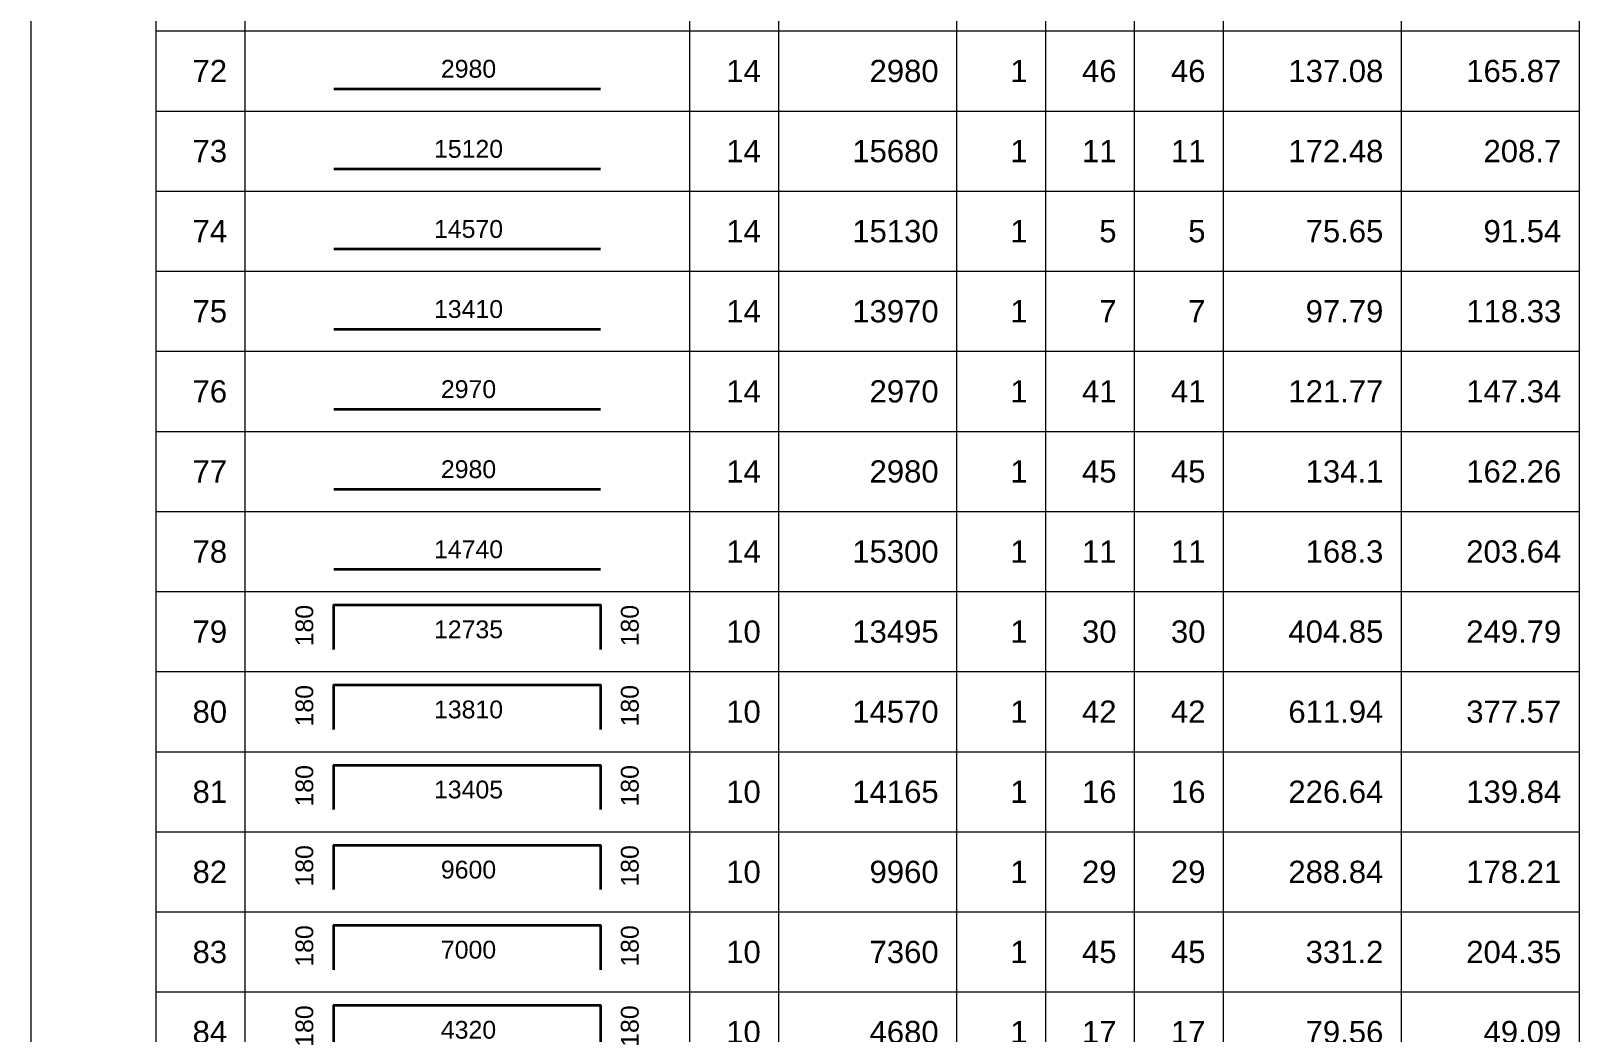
# Model space of a CAD drawing. Header units: millimetres. Extents: x -179076 to 505271, y -44005 to 99253.
# Drawn here: x -26283 to -8878, y 21245 to 32495 of the extents above; entities that cross this region are included whole.
import ezdxf
from ezdxf.enums import TextEntityAlignment as Align

# ---------------------------------------------------------------- set-up
doc = ezdxf.new("R2010")
doc.units = ezdxf.units.MM
for name, color, linetype, lineweight in [('NDC_S_REBAR', 4, 'Continuous', 35), ('NDC_S_VN TEXT', 7, 'Continuous', 20), ('NDC_Table', 3, 'Continuous', 20)]:
    doc.layers.add(name, color=color, linetype=linetype, lineweight=lineweight)
doc.styles.add('ARIAL', font='arial.ttf', dxfattribs={"width": 0.8})

# ---------------------------------------------------------------- blocks, each defined once
blk = doc.blocks.new('dang01')
at = {"layer": 'NDC_S_REBAR'}
blk.add_line((3405, -650), (6405, -650), dxfattribs=at)
at = {"layer": 'NDC_Table'}
for p, q in [((0, 0), (0, -900)), ((1405, 0), (1405, -900)), ((2405, 0), (2405, -900)), ((7405, 0), (7405, -900)), ((8405, 0), (8405, -900)), ((10405, 0), (10405, -900)), ((11405, 0), (11405, -900)), ((12405, 0), (12405, -900)), ((13405, 0), (13405, -900)), ((15405, 0), (15405, -900)), ((17405, 0), (17405, -900)), ((1405, -900), (17405, -900))]:
    blk.add_line(p, q, dxfattribs=at)
at = {"layer": 'NDC_S_VN TEXT', "style": 'ARIAL'}
for p in [(2205, -450), (8205, -450), (10205, -450), (11205, -450), (12205, -450), (13205, -450), (15205, -450), (17205, -450)]:
    blk.add_attdef('D03', text='', height=250, dxfattribs=at).set_placement(p, align=Align.MIDDLE_RIGHT)
blk.add_attdef('00000000', text='', height=200, dxfattribs=at).set_placement((4920, -425), align=Align.MIDDLE_CENTER)
blk = doc.blocks.new('dang04')
at = {"layer": 'NDC_S_REBAR'}
blk.add_lwpolyline([(3405, -650), (3405, -150), (6405, -150), (6405, -650)], dxfattribs=at)
at = {"layer": 'NDC_Table'}
for p, q in [((0, 0), (0, -900)), ((1405, 0), (1405, -900)), ((2405, 0), (2405, -900)), ((7405, 0), (7405, -900)), ((8405, 0), (8405, -900)), ((10405, 0), (10405, -900)), ((11405, 0), (11405, -900)), ((12405, 0), (12405, -900)), ((13405, 0), (13405, -900)), ((15405, 0), (15405, -900)), ((17405, 0), (17405, -900)), ((1405, -900), (17405, -900))]:
    blk.add_line(p, q, dxfattribs=at)
at = {"layer": 'NDC_S_VN TEXT', "style": 'ARIAL'}
for p in [(3073, -150), (6733, -150)]:
    blk.add_attdef('D03', text='', height=200, rotation=90, dxfattribs=at).set_placement(p, align=Align.MIDDLE_RIGHT)
for p in [(2205, -450), (8205, -450), (10205, -450), (11205, -450), (12205, -450), (13205, -450), (15205, -450), (17205, -450)]:
    blk.add_attdef('D03', text='', height=250, dxfattribs=at).set_placement(p, align=Align.MIDDLE_RIGHT)
blk.add_attdef('D03', text='', height=200, dxfattribs=at).set_placement((4920, -425), align=Align.MIDDLE_CENTER)

msp = doc.modelspace()

# ---------------------------------------------------------------- block references
at = {"layer": 'NDC_Table'}
ref = msp.add_blockref('dang01', (-26283.5, 33395.5), dxfattribs=at)
ref.add_attrib('D03', '71', dxfattribs={"layer": 'NDC_S_VN TEXT', "height": 250, "style": 'ARIAL'}).set_placement((-24078.2, 32945.5), align=Align.MIDDLE_RIGHT)
ref.add_attrib('00000000', '2970', dxfattribs={"layer": 'NDC_S_VN TEXT', "height": 200, "style": 'ARIAL'}).set_placement((-21363.9, 32970.7), align=Align.MIDDLE_CENTER)
ref.add_attrib('D03', '14', dxfattribs={"layer": 'NDC_S_VN TEXT', "height": 250, "style": 'ARIAL'}).set_placement((-18078.2, 32945.5), align=Align.MIDDLE_RIGHT)
ref.add_attrib('D03', '2970', dxfattribs={"layer": 'NDC_S_VN TEXT', "height": 250, "style": 'ARIAL'}).set_placement((-16078.2, 32945.5), align=Align.MIDDLE_RIGHT)
ref.add_attrib('D03', '1', dxfattribs={"layer": 'NDC_S_VN TEXT', "height": 250, "style": 'ARIAL'}).set_placement((-15078.2, 32945.5), align=Align.MIDDLE_RIGHT)
ref.add_attrib('D03', '42', dxfattribs={"layer": 'NDC_S_VN TEXT', "height": 250, "style": 'ARIAL'}).set_placement((-14078.2, 32945.5), align=Align.MIDDLE_RIGHT)
ref.add_attrib('D03', '42', dxfattribs={"layer": 'NDC_S_VN TEXT', "height": 250, "style": 'ARIAL'}).set_placement((-13078.2, 32945.8), align=Align.MIDDLE_RIGHT)
ref.add_attrib('D03', '124.74', dxfattribs={"layer": 'NDC_S_VN TEXT', "height": 250, "style": 'ARIAL'}).set_placement((-11078.2, 32945.5), align=Align.MIDDLE_RIGHT)
ref.add_attrib('D03', '150.94', dxfattribs={"layer": 'NDC_S_VN TEXT', "height": 250, "style": 'ARIAL'}).set_placement((-9078.2, 32945.5), align=Align.MIDDLE_RIGHT)
ref = msp.add_blockref('dang01', (-26283.5, 32495.5), dxfattribs=at)
ref.add_attrib('D03', '72', dxfattribs={"layer": 'NDC_S_VN TEXT', "height": 250, "style": 'ARIAL'}).set_placement((-24078.2, 32045.5), align=Align.MIDDLE_RIGHT)
ref.add_attrib('00000000', '2980', dxfattribs={"layer": 'NDC_S_VN TEXT', "height": 200, "style": 'ARIAL'}).set_placement((-21363.9, 32070.7), align=Align.MIDDLE_CENTER)
ref.add_attrib('D03', '14', dxfattribs={"layer": 'NDC_S_VN TEXT', "height": 250, "style": 'ARIAL'}).set_placement((-18078.2, 32045.5), align=Align.MIDDLE_RIGHT)
ref.add_attrib('D03', '2980', dxfattribs={"layer": 'NDC_S_VN TEXT', "height": 250, "style": 'ARIAL'}).set_placement((-16078.2, 32045.5), align=Align.MIDDLE_RIGHT)
ref.add_attrib('D03', '1', dxfattribs={"layer": 'NDC_S_VN TEXT', "height": 250, "style": 'ARIAL'}).set_placement((-15078.2, 32045.5), align=Align.MIDDLE_RIGHT)
ref.add_attrib('D03', '46', dxfattribs={"layer": 'NDC_S_VN TEXT', "height": 250, "style": 'ARIAL'}).set_placement((-14078.2, 32045.5), align=Align.MIDDLE_RIGHT)
ref.add_attrib('D03', '46', dxfattribs={"layer": 'NDC_S_VN TEXT', "height": 250, "style": 'ARIAL'}).set_placement((-13078.2, 32045.8), align=Align.MIDDLE_RIGHT)
ref.add_attrib('D03', '137.08', dxfattribs={"layer": 'NDC_S_VN TEXT', "height": 250, "style": 'ARIAL'}).set_placement((-11078.2, 32045.5), align=Align.MIDDLE_RIGHT)
ref.add_attrib('D03', '165.87', dxfattribs={"layer": 'NDC_S_VN TEXT', "height": 250, "style": 'ARIAL'}).set_placement((-9078.2, 32045.5), align=Align.MIDDLE_RIGHT)
ref = msp.add_blockref('dang01', (-26283.5, 31595.5), dxfattribs=at)
ref.add_attrib('D03', '73', dxfattribs={"layer": 'NDC_S_VN TEXT', "height": 250, "style": 'ARIAL'}).set_placement((-24078.2, 31145.5), align=Align.MIDDLE_RIGHT)
ref.add_attrib('00000000', '15120', dxfattribs={"layer": 'NDC_S_VN TEXT', "height": 200, "style": 'ARIAL'}).set_placement((-21363.9, 31170.7), align=Align.MIDDLE_CENTER)
ref.add_attrib('D03', '14', dxfattribs={"layer": 'NDC_S_VN TEXT', "height": 250, "style": 'ARIAL'}).set_placement((-18078.2, 31145.5), align=Align.MIDDLE_RIGHT)
ref.add_attrib('D03', '15680', dxfattribs={"layer": 'NDC_S_VN TEXT', "height": 250, "style": 'ARIAL'}).set_placement((-16078.2, 31145.5), align=Align.MIDDLE_RIGHT)
ref.add_attrib('D03', '1', dxfattribs={"layer": 'NDC_S_VN TEXT', "height": 250, "style": 'ARIAL'}).set_placement((-15078.2, 31145.5), align=Align.MIDDLE_RIGHT)
ref.add_attrib('D03', '11', dxfattribs={"layer": 'NDC_S_VN TEXT', "height": 250, "style": 'ARIAL'}).set_placement((-14078.2, 31145.5), align=Align.MIDDLE_RIGHT)
ref.add_attrib('D03', '11', dxfattribs={"layer": 'NDC_S_VN TEXT', "height": 250, "style": 'ARIAL'}).set_placement((-13078.2, 31145.8), align=Align.MIDDLE_RIGHT)
ref.add_attrib('D03', '172.48', dxfattribs={"layer": 'NDC_S_VN TEXT', "height": 250, "style": 'ARIAL'}).set_placement((-11078.2, 31145.5), align=Align.MIDDLE_RIGHT)
ref.add_attrib('D03', '208.7', dxfattribs={"layer": 'NDC_S_VN TEXT', "height": 250, "style": 'ARIAL'}).set_placement((-9078.2, 31145.5), align=Align.MIDDLE_RIGHT)
ref = msp.add_blockref('dang01', (-26283.5, 30695.5), dxfattribs=at)
ref.add_attrib('D03', '74', dxfattribs={"layer": 'NDC_S_VN TEXT', "height": 250, "style": 'ARIAL'}).set_placement((-24078.2, 30245.5), align=Align.MIDDLE_RIGHT)
ref.add_attrib('00000000', '14570', dxfattribs={"layer": 'NDC_S_VN TEXT', "height": 200, "style": 'ARIAL'}).set_placement((-21363.9, 30270.7), align=Align.MIDDLE_CENTER)
ref.add_attrib('D03', '14', dxfattribs={"layer": 'NDC_S_VN TEXT', "height": 250, "style": 'ARIAL'}).set_placement((-18078.2, 30245.5), align=Align.MIDDLE_RIGHT)
ref.add_attrib('D03', '15130', dxfattribs={"layer": 'NDC_S_VN TEXT', "height": 250, "style": 'ARIAL'}).set_placement((-16078.2, 30245.5), align=Align.MIDDLE_RIGHT)
ref.add_attrib('D03', '1', dxfattribs={"layer": 'NDC_S_VN TEXT', "height": 250, "style": 'ARIAL'}).set_placement((-15078.2, 30245.5), align=Align.MIDDLE_RIGHT)
ref.add_attrib('D03', '5', dxfattribs={"layer": 'NDC_S_VN TEXT', "height": 250, "style": 'ARIAL'}).set_placement((-14078.2, 30245.5), align=Align.MIDDLE_RIGHT)
ref.add_attrib('D03', '5', dxfattribs={"layer": 'NDC_S_VN TEXT', "height": 250, "style": 'ARIAL'}).set_placement((-13078.2, 30245.8), align=Align.MIDDLE_RIGHT)
ref.add_attrib('D03', '75.65', dxfattribs={"layer": 'NDC_S_VN TEXT', "height": 250, "style": 'ARIAL'}).set_placement((-11078.2, 30245.5), align=Align.MIDDLE_RIGHT)
ref.add_attrib('D03', '91.54', dxfattribs={"layer": 'NDC_S_VN TEXT', "height": 250, "style": 'ARIAL'}).set_placement((-9078.2, 30245.5), align=Align.MIDDLE_RIGHT)
ref = msp.add_blockref('dang01', (-26283.5, 29795.5), dxfattribs=at)
ref.add_attrib('D03', '75', dxfattribs={"layer": 'NDC_S_VN TEXT', "height": 250, "style": 'ARIAL'}).set_placement((-24078.2, 29345.5), align=Align.MIDDLE_RIGHT)
ref.add_attrib('00000000', '13410', dxfattribs={"layer": 'NDC_S_VN TEXT', "height": 200, "style": 'ARIAL'}).set_placement((-21363.9, 29370.7), align=Align.MIDDLE_CENTER)
ref.add_attrib('D03', '14', dxfattribs={"layer": 'NDC_S_VN TEXT', "height": 250, "style": 'ARIAL'}).set_placement((-18078.2, 29345.5), align=Align.MIDDLE_RIGHT)
ref.add_attrib('D03', '13970', dxfattribs={"layer": 'NDC_S_VN TEXT', "height": 250, "style": 'ARIAL'}).set_placement((-16078.2, 29345.5), align=Align.MIDDLE_RIGHT)
ref.add_attrib('D03', '1', dxfattribs={"layer": 'NDC_S_VN TEXT', "height": 250, "style": 'ARIAL'}).set_placement((-15078.2, 29345.5), align=Align.MIDDLE_RIGHT)
ref.add_attrib('D03', '7', dxfattribs={"layer": 'NDC_S_VN TEXT', "height": 250, "style": 'ARIAL'}).set_placement((-14078.2, 29345.5), align=Align.MIDDLE_RIGHT)
ref.add_attrib('D03', '7', dxfattribs={"layer": 'NDC_S_VN TEXT', "height": 250, "style": 'ARIAL'}).set_placement((-13078.2, 29345.8), align=Align.MIDDLE_RIGHT)
ref.add_attrib('D03', '97.79', dxfattribs={"layer": 'NDC_S_VN TEXT', "height": 250, "style": 'ARIAL'}).set_placement((-11078.2, 29345.5), align=Align.MIDDLE_RIGHT)
ref.add_attrib('D03', '118.33', dxfattribs={"layer": 'NDC_S_VN TEXT', "height": 250, "style": 'ARIAL'}).set_placement((-9078.2, 29345.5), align=Align.MIDDLE_RIGHT)
ref = msp.add_blockref('dang01', (-26283.5, 28895.5), dxfattribs=at)
ref.add_attrib('D03', '76', dxfattribs={"layer": 'NDC_S_VN TEXT', "height": 250, "style": 'ARIAL'}).set_placement((-24078.2, 28445.5), align=Align.MIDDLE_RIGHT)
ref.add_attrib('00000000', '2970', dxfattribs={"layer": 'NDC_S_VN TEXT', "height": 200, "style": 'ARIAL'}).set_placement((-21363.9, 28470.7), align=Align.MIDDLE_CENTER)
ref.add_attrib('D03', '14', dxfattribs={"layer": 'NDC_S_VN TEXT', "height": 250, "style": 'ARIAL'}).set_placement((-18078.2, 28445.5), align=Align.MIDDLE_RIGHT)
ref.add_attrib('D03', '2970', dxfattribs={"layer": 'NDC_S_VN TEXT', "height": 250, "style": 'ARIAL'}).set_placement((-16078.2, 28445.5), align=Align.MIDDLE_RIGHT)
ref.add_attrib('D03', '1', dxfattribs={"layer": 'NDC_S_VN TEXT', "height": 250, "style": 'ARIAL'}).set_placement((-15078.2, 28445.5), align=Align.MIDDLE_RIGHT)
ref.add_attrib('D03', '41', dxfattribs={"layer": 'NDC_S_VN TEXT', "height": 250, "style": 'ARIAL'}).set_placement((-14078.2, 28445.5), align=Align.MIDDLE_RIGHT)
ref.add_attrib('D03', '41', dxfattribs={"layer": 'NDC_S_VN TEXT', "height": 250, "style": 'ARIAL'}).set_placement((-13078.2, 28445.8), align=Align.MIDDLE_RIGHT)
ref.add_attrib('D03', '121.77', dxfattribs={"layer": 'NDC_S_VN TEXT', "height": 250, "style": 'ARIAL'}).set_placement((-11078.2, 28445.5), align=Align.MIDDLE_RIGHT)
ref.add_attrib('D03', '147.34', dxfattribs={"layer": 'NDC_S_VN TEXT', "height": 250, "style": 'ARIAL'}).set_placement((-9078.2, 28445.5), align=Align.MIDDLE_RIGHT)
ref = msp.add_blockref('dang01', (-26283.5, 27995.5), dxfattribs=at)
ref.add_attrib('D03', '77', dxfattribs={"layer": 'NDC_S_VN TEXT', "height": 250, "style": 'ARIAL'}).set_placement((-24078.2, 27545.5), align=Align.MIDDLE_RIGHT)
ref.add_attrib('00000000', '2980', dxfattribs={"layer": 'NDC_S_VN TEXT', "height": 200, "style": 'ARIAL'}).set_placement((-21363.9, 27570.7), align=Align.MIDDLE_CENTER)
ref.add_attrib('D03', '14', dxfattribs={"layer": 'NDC_S_VN TEXT', "height": 250, "style": 'ARIAL'}).set_placement((-18078.2, 27545.5), align=Align.MIDDLE_RIGHT)
ref.add_attrib('D03', '2980', dxfattribs={"layer": 'NDC_S_VN TEXT', "height": 250, "style": 'ARIAL'}).set_placement((-16078.2, 27545.5), align=Align.MIDDLE_RIGHT)
ref.add_attrib('D03', '1', dxfattribs={"layer": 'NDC_S_VN TEXT', "height": 250, "style": 'ARIAL'}).set_placement((-15078.2, 27545.5), align=Align.MIDDLE_RIGHT)
ref.add_attrib('D03', '45', dxfattribs={"layer": 'NDC_S_VN TEXT', "height": 250, "style": 'ARIAL'}).set_placement((-14078.2, 27545.5), align=Align.MIDDLE_RIGHT)
ref.add_attrib('D03', '45', dxfattribs={"layer": 'NDC_S_VN TEXT', "height": 250, "style": 'ARIAL'}).set_placement((-13078.2, 27545.8), align=Align.MIDDLE_RIGHT)
ref.add_attrib('D03', '134.1', dxfattribs={"layer": 'NDC_S_VN TEXT', "height": 250, "style": 'ARIAL'}).set_placement((-11078.2, 27545.5), align=Align.MIDDLE_RIGHT)
ref.add_attrib('D03', '162.26', dxfattribs={"layer": 'NDC_S_VN TEXT', "height": 250, "style": 'ARIAL'}).set_placement((-9078.2, 27545.5), align=Align.MIDDLE_RIGHT)
ref = msp.add_blockref('dang01', (-26283.5, 27095.5), dxfattribs=at)
ref.add_attrib('D03', '78', dxfattribs={"layer": 'NDC_S_VN TEXT', "height": 250, "style": 'ARIAL'}).set_placement((-24078.2, 26645.5), align=Align.MIDDLE_RIGHT)
ref.add_attrib('00000000', '14740', dxfattribs={"layer": 'NDC_S_VN TEXT', "height": 200, "style": 'ARIAL'}).set_placement((-21363.9, 26670.7), align=Align.MIDDLE_CENTER)
ref.add_attrib('D03', '14', dxfattribs={"layer": 'NDC_S_VN TEXT', "height": 250, "style": 'ARIAL'}).set_placement((-18078.2, 26645.5), align=Align.MIDDLE_RIGHT)
ref.add_attrib('D03', '15300', dxfattribs={"layer": 'NDC_S_VN TEXT', "height": 250, "style": 'ARIAL'}).set_placement((-16078.2, 26645.5), align=Align.MIDDLE_RIGHT)
ref.add_attrib('D03', '1', dxfattribs={"layer": 'NDC_S_VN TEXT', "height": 250, "style": 'ARIAL'}).set_placement((-15078.2, 26645.5), align=Align.MIDDLE_RIGHT)
ref.add_attrib('D03', '11', dxfattribs={"layer": 'NDC_S_VN TEXT', "height": 250, "style": 'ARIAL'}).set_placement((-14078.2, 26645.5), align=Align.MIDDLE_RIGHT)
ref.add_attrib('D03', '11', dxfattribs={"layer": 'NDC_S_VN TEXT', "height": 250, "style": 'ARIAL'}).set_placement((-13078.2, 26645.8), align=Align.MIDDLE_RIGHT)
ref.add_attrib('D03', '168.3', dxfattribs={"layer": 'NDC_S_VN TEXT', "height": 250, "style": 'ARIAL'}).set_placement((-11078.2, 26645.5), align=Align.MIDDLE_RIGHT)
ref.add_attrib('D03', '203.64', dxfattribs={"layer": 'NDC_S_VN TEXT', "height": 250, "style": 'ARIAL'}).set_placement((-9078.2, 26645.5), align=Align.MIDDLE_RIGHT)
ref = msp.add_blockref('dang04', (-26283.5, 26195.5), dxfattribs=at)
ref.add_attrib('D03', '79', dxfattribs={"layer": 'NDC_S_VN TEXT', "height": 250, "style": 'ARIAL'}).set_placement((-24078.2, 25745.5), align=Align.MIDDLE_RIGHT)
ref.add_attrib('D03', '180', dxfattribs={"layer": 'NDC_S_VN TEXT', "height": 200, "rotation": 90, "style": 'ARIAL'}).set_placement((-23210.1, 26045.5), align=Align.MIDDLE_RIGHT)
ref.add_attrib('D03', '12735', dxfattribs={"layer": 'NDC_S_VN TEXT', "height": 200, "style": 'ARIAL'}).set_placement((-21363.9, 25770.7), align=Align.MIDDLE_CENTER)
ref.add_attrib('D03', '180', dxfattribs={"layer": 'NDC_S_VN TEXT', "height": 200, "rotation": 90, "style": 'ARIAL'}).set_placement((-19551, 26045.5), align=Align.MIDDLE_RIGHT)
ref.add_attrib('D03', '10', dxfattribs={"layer": 'NDC_S_VN TEXT', "height": 250, "style": 'ARIAL'}).set_placement((-18078.2, 25745.5), align=Align.MIDDLE_RIGHT)
ref.add_attrib('D03', '13495', dxfattribs={"layer": 'NDC_S_VN TEXT', "height": 250, "style": 'ARIAL'}).set_placement((-16078.2, 25745.5), align=Align.MIDDLE_RIGHT)
ref.add_attrib('D03', '1', dxfattribs={"layer": 'NDC_S_VN TEXT', "height": 250, "style": 'ARIAL'}).set_placement((-15078.2, 25745.5), align=Align.MIDDLE_RIGHT)
ref.add_attrib('D03', '30', dxfattribs={"layer": 'NDC_S_VN TEXT', "height": 250, "style": 'ARIAL'}).set_placement((-14078.2, 25745.5), align=Align.MIDDLE_RIGHT)
ref.add_attrib('D03', '30', dxfattribs={"layer": 'NDC_S_VN TEXT', "height": 250, "style": 'ARIAL'}).set_placement((-13078.2, 25745.8), align=Align.MIDDLE_RIGHT)
ref.add_attrib('D03', '404.85', dxfattribs={"layer": 'NDC_S_VN TEXT', "height": 250, "style": 'ARIAL'}).set_placement((-11078.2, 25745.5), align=Align.MIDDLE_RIGHT)
ref.add_attrib('D03', '249.79', dxfattribs={"layer": 'NDC_S_VN TEXT', "height": 250, "style": 'ARIAL'}).set_placement((-9078.2, 25745.5), align=Align.MIDDLE_RIGHT)
ref = msp.add_blockref('dang04', (-26283.5, 25295.5), dxfattribs=at)
ref.add_attrib('D03', '80', dxfattribs={"layer": 'NDC_S_VN TEXT', "height": 250, "style": 'ARIAL'}).set_placement((-24078.2, 24845.5), align=Align.MIDDLE_RIGHT)
ref.add_attrib('D03', '180', dxfattribs={"layer": 'NDC_S_VN TEXT', "height": 200, "rotation": 90, "style": 'ARIAL'}).set_placement((-23210.1, 25145.5), align=Align.MIDDLE_RIGHT)
ref.add_attrib('D03', '13810', dxfattribs={"layer": 'NDC_S_VN TEXT', "height": 200, "style": 'ARIAL'}).set_placement((-21363.9, 24870.7), align=Align.MIDDLE_CENTER)
ref.add_attrib('D03', '180', dxfattribs={"layer": 'NDC_S_VN TEXT', "height": 200, "rotation": 90, "style": 'ARIAL'}).set_placement((-19551, 25145.5), align=Align.MIDDLE_RIGHT)
ref.add_attrib('D03', '10', dxfattribs={"layer": 'NDC_S_VN TEXT', "height": 250, "style": 'ARIAL'}).set_placement((-18078.2, 24845.5), align=Align.MIDDLE_RIGHT)
ref.add_attrib('D03', '14570', dxfattribs={"layer": 'NDC_S_VN TEXT', "height": 250, "style": 'ARIAL'}).set_placement((-16078.2, 24845.5), align=Align.MIDDLE_RIGHT)
ref.add_attrib('D03', '1', dxfattribs={"layer": 'NDC_S_VN TEXT', "height": 250, "style": 'ARIAL'}).set_placement((-15078.2, 24845.5), align=Align.MIDDLE_RIGHT)
ref.add_attrib('D03', '42', dxfattribs={"layer": 'NDC_S_VN TEXT', "height": 250, "style": 'ARIAL'}).set_placement((-14078.2, 24845.5), align=Align.MIDDLE_RIGHT)
ref.add_attrib('D03', '42', dxfattribs={"layer": 'NDC_S_VN TEXT', "height": 250, "style": 'ARIAL'}).set_placement((-13078.2, 24845.8), align=Align.MIDDLE_RIGHT)
ref.add_attrib('D03', '611.94', dxfattribs={"layer": 'NDC_S_VN TEXT', "height": 250, "style": 'ARIAL'}).set_placement((-11078.2, 24845.5), align=Align.MIDDLE_RIGHT)
ref.add_attrib('D03', '377.57', dxfattribs={"layer": 'NDC_S_VN TEXT', "height": 250, "style": 'ARIAL'}).set_placement((-9078.2, 24845.5), align=Align.MIDDLE_RIGHT)
ref = msp.add_blockref('dang04', (-26283.5, 24395.5), dxfattribs=at)
ref.add_attrib('D03', '81', dxfattribs={"layer": 'NDC_S_VN TEXT', "height": 250, "style": 'ARIAL'}).set_placement((-24078.2, 23945.5), align=Align.MIDDLE_RIGHT)
ref.add_attrib('D03', '180', dxfattribs={"layer": 'NDC_S_VN TEXT', "height": 200, "rotation": 90, "style": 'ARIAL'}).set_placement((-23210.1, 24245.5), align=Align.MIDDLE_RIGHT)
ref.add_attrib('D03', '13405', dxfattribs={"layer": 'NDC_S_VN TEXT', "height": 200, "style": 'ARIAL'}).set_placement((-21363.9, 23970.7), align=Align.MIDDLE_CENTER)
ref.add_attrib('D03', '180', dxfattribs={"layer": 'NDC_S_VN TEXT', "height": 200, "rotation": 90, "style": 'ARIAL'}).set_placement((-19551, 24245.5), align=Align.MIDDLE_RIGHT)
ref.add_attrib('D03', '10', dxfattribs={"layer": 'NDC_S_VN TEXT', "height": 250, "style": 'ARIAL'}).set_placement((-18078.2, 23945.5), align=Align.MIDDLE_RIGHT)
ref.add_attrib('D03', '14165', dxfattribs={"layer": 'NDC_S_VN TEXT', "height": 250, "style": 'ARIAL'}).set_placement((-16078.2, 23945.5), align=Align.MIDDLE_RIGHT)
ref.add_attrib('D03', '1', dxfattribs={"layer": 'NDC_S_VN TEXT', "height": 250, "style": 'ARIAL'}).set_placement((-15078.2, 23945.5), align=Align.MIDDLE_RIGHT)
ref.add_attrib('D03', '16', dxfattribs={"layer": 'NDC_S_VN TEXT', "height": 250, "style": 'ARIAL'}).set_placement((-14078.2, 23945.5), align=Align.MIDDLE_RIGHT)
ref.add_attrib('D03', '16', dxfattribs={"layer": 'NDC_S_VN TEXT', "height": 250, "style": 'ARIAL'}).set_placement((-13078.2, 23945.8), align=Align.MIDDLE_RIGHT)
ref.add_attrib('D03', '226.64', dxfattribs={"layer": 'NDC_S_VN TEXT', "height": 250, "style": 'ARIAL'}).set_placement((-11078.2, 23945.5), align=Align.MIDDLE_RIGHT)
ref.add_attrib('D03', '139.84', dxfattribs={"layer": 'NDC_S_VN TEXT', "height": 250, "style": 'ARIAL'}).set_placement((-9078.2, 23945.5), align=Align.MIDDLE_RIGHT)
ref = msp.add_blockref('dang04', (-26283.5, 23495.5), dxfattribs=at)
ref.add_attrib('D03', '82', dxfattribs={"layer": 'NDC_S_VN TEXT', "height": 250, "style": 'ARIAL'}).set_placement((-24078.2, 23045.5), align=Align.MIDDLE_RIGHT)
ref.add_attrib('D03', '180', dxfattribs={"layer": 'NDC_S_VN TEXT', "height": 200, "rotation": 90, "style": 'ARIAL'}).set_placement((-23210.1, 23345.5), align=Align.MIDDLE_RIGHT)
ref.add_attrib('D03', '9600', dxfattribs={"layer": 'NDC_S_VN TEXT', "height": 200, "style": 'ARIAL'}).set_placement((-21363.9, 23070.7), align=Align.MIDDLE_CENTER)
ref.add_attrib('D03', '180', dxfattribs={"layer": 'NDC_S_VN TEXT', "height": 200, "rotation": 90, "style": 'ARIAL'}).set_placement((-19551, 23345.5), align=Align.MIDDLE_RIGHT)
ref.add_attrib('D03', '10', dxfattribs={"layer": 'NDC_S_VN TEXT', "height": 250, "style": 'ARIAL'}).set_placement((-18078.2, 23045.5), align=Align.MIDDLE_RIGHT)
ref.add_attrib('D03', '9960', dxfattribs={"layer": 'NDC_S_VN TEXT', "height": 250, "style": 'ARIAL'}).set_placement((-16078.2, 23045.5), align=Align.MIDDLE_RIGHT)
ref.add_attrib('D03', '1', dxfattribs={"layer": 'NDC_S_VN TEXT', "height": 250, "style": 'ARIAL'}).set_placement((-15078.2, 23045.5), align=Align.MIDDLE_RIGHT)
ref.add_attrib('D03', '29', dxfattribs={"layer": 'NDC_S_VN TEXT', "height": 250, "style": 'ARIAL'}).set_placement((-14078.2, 23045.5), align=Align.MIDDLE_RIGHT)
ref.add_attrib('D03', '29', dxfattribs={"layer": 'NDC_S_VN TEXT', "height": 250, "style": 'ARIAL'}).set_placement((-13078.2, 23045.8), align=Align.MIDDLE_RIGHT)
ref.add_attrib('D03', '288.84', dxfattribs={"layer": 'NDC_S_VN TEXT', "height": 250, "style": 'ARIAL'}).set_placement((-11078.2, 23045.5), align=Align.MIDDLE_RIGHT)
ref.add_attrib('D03', '178.21', dxfattribs={"layer": 'NDC_S_VN TEXT', "height": 250, "style": 'ARIAL'}).set_placement((-9078.2, 23045.5), align=Align.MIDDLE_RIGHT)
ref = msp.add_blockref('dang04', (-26283.5, 22595.5), dxfattribs=at)
ref.add_attrib('D03', '83', dxfattribs={"layer": 'NDC_S_VN TEXT', "height": 250, "style": 'ARIAL'}).set_placement((-24078.2, 22145.5), align=Align.MIDDLE_RIGHT)
ref.add_attrib('D03', '180', dxfattribs={"layer": 'NDC_S_VN TEXT', "height": 200, "rotation": 90, "style": 'ARIAL'}).set_placement((-23210.1, 22445.5), align=Align.MIDDLE_RIGHT)
ref.add_attrib('D03', '7000', dxfattribs={"layer": 'NDC_S_VN TEXT', "height": 200, "style": 'ARIAL'}).set_placement((-21363.9, 22170.7), align=Align.MIDDLE_CENTER)
ref.add_attrib('D03', '180', dxfattribs={"layer": 'NDC_S_VN TEXT', "height": 200, "rotation": 90, "style": 'ARIAL'}).set_placement((-19551, 22445.5), align=Align.MIDDLE_RIGHT)
ref.add_attrib('D03', '10', dxfattribs={"layer": 'NDC_S_VN TEXT', "height": 250, "style": 'ARIAL'}).set_placement((-18078.2, 22145.5), align=Align.MIDDLE_RIGHT)
ref.add_attrib('D03', '7360', dxfattribs={"layer": 'NDC_S_VN TEXT', "height": 250, "style": 'ARIAL'}).set_placement((-16078.2, 22145.5), align=Align.MIDDLE_RIGHT)
ref.add_attrib('D03', '1', dxfattribs={"layer": 'NDC_S_VN TEXT', "height": 250, "style": 'ARIAL'}).set_placement((-15078.2, 22145.5), align=Align.MIDDLE_RIGHT)
ref.add_attrib('D03', '45', dxfattribs={"layer": 'NDC_S_VN TEXT', "height": 250, "style": 'ARIAL'}).set_placement((-14078.2, 22145.5), align=Align.MIDDLE_RIGHT)
ref.add_attrib('D03', '45', dxfattribs={"layer": 'NDC_S_VN TEXT', "height": 250, "style": 'ARIAL'}).set_placement((-13078.2, 22145.8), align=Align.MIDDLE_RIGHT)
ref.add_attrib('D03', '331.2', dxfattribs={"layer": 'NDC_S_VN TEXT', "height": 250, "style": 'ARIAL'}).set_placement((-11078.2, 22145.5), align=Align.MIDDLE_RIGHT)
ref.add_attrib('D03', '204.35', dxfattribs={"layer": 'NDC_S_VN TEXT', "height": 250, "style": 'ARIAL'}).set_placement((-9078.2, 22145.5), align=Align.MIDDLE_RIGHT)
ref = msp.add_blockref('dang04', (-26283.5, 21695.5), dxfattribs=at)
ref.add_attrib('D03', '84', dxfattribs={"layer": 'NDC_S_VN TEXT', "height": 250, "style": 'ARIAL'}).set_placement((-24078.2, 21245.5), align=Align.MIDDLE_RIGHT)
ref.add_attrib('D03', '180', dxfattribs={"layer": 'NDC_S_VN TEXT', "height": 200, "rotation": 90, "style": 'ARIAL'}).set_placement((-23210.1, 21545.5), align=Align.MIDDLE_RIGHT)
ref.add_attrib('D03', '4320', dxfattribs={"layer": 'NDC_S_VN TEXT', "height": 200, "style": 'ARIAL'}).set_placement((-21363.9, 21270.7), align=Align.MIDDLE_CENTER)
ref.add_attrib('D03', '180', dxfattribs={"layer": 'NDC_S_VN TEXT', "height": 200, "rotation": 90, "style": 'ARIAL'}).set_placement((-19551, 21545.5), align=Align.MIDDLE_RIGHT)
ref.add_attrib('D03', '10', dxfattribs={"layer": 'NDC_S_VN TEXT', "height": 250, "style": 'ARIAL'}).set_placement((-18078.2, 21245.5), align=Align.MIDDLE_RIGHT)
ref.add_attrib('D03', '4680', dxfattribs={"layer": 'NDC_S_VN TEXT', "height": 250, "style": 'ARIAL'}).set_placement((-16078.2, 21245.5), align=Align.MIDDLE_RIGHT)
ref.add_attrib('D03', '1', dxfattribs={"layer": 'NDC_S_VN TEXT', "height": 250, "style": 'ARIAL'}).set_placement((-15078.2, 21245.5), align=Align.MIDDLE_RIGHT)
ref.add_attrib('D03', '17', dxfattribs={"layer": 'NDC_S_VN TEXT', "height": 250, "style": 'ARIAL'}).set_placement((-14078.2, 21245.5), align=Align.MIDDLE_RIGHT)
ref.add_attrib('D03', '17', dxfattribs={"layer": 'NDC_S_VN TEXT', "height": 250, "style": 'ARIAL'}).set_placement((-13078.2, 21245.8), align=Align.MIDDLE_RIGHT)
ref.add_attrib('D03', '79.56', dxfattribs={"layer": 'NDC_S_VN TEXT', "height": 250, "style": 'ARIAL'}).set_placement((-11078.2, 21245.5), align=Align.MIDDLE_RIGHT)
ref.add_attrib('D03', '49.09', dxfattribs={"layer": 'NDC_S_VN TEXT', "height": 250, "style": 'ARIAL'}).set_placement((-9078.2, 21245.5), align=Align.MIDDLE_RIGHT)

doc.saveas('drawing.dxf')
